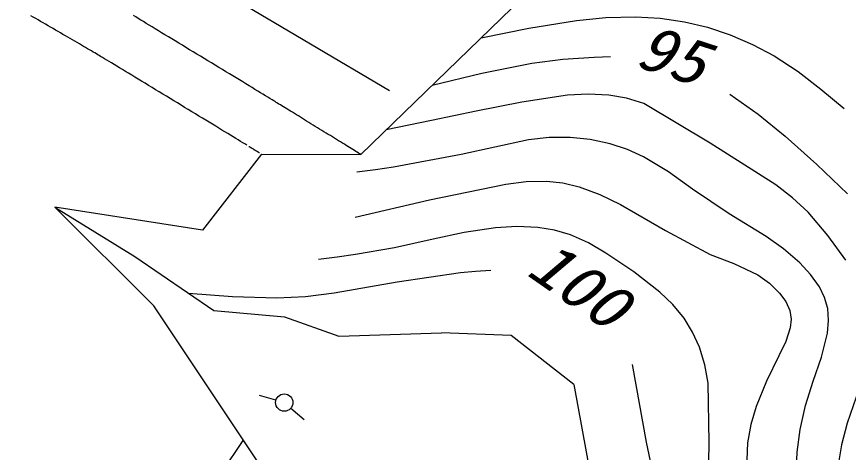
# Model space of a CAD drawing. Units: millimetres, scale not verified. Extents: x 40000 to 680000, y 20000 to 380000.
# Drawn here: x 136869 to 160930, y 297475 to 310074 of the extents above; entities that cross this region are included whole.
import ezdxf
from ezdxf.enums import TextEntityAlignment as Align

# ---------------------------------------------------------------- set-up
doc = ezdxf.new("R2010")
doc.units = ezdxf.units.MM
doc.header["$LTSCALE"] = 1000
doc.layers.add('M-BGD', color=7, linetype='Continuous', lineweight=25)
doc.styles.add('ＭＳ ゴシック', font='')
doc.styles.get('ＭＳ ゴシック').set_extended_font_data('MS Gothic')

msp = doc.modelspace()

# ---------------------------------------------------------------- linework, layer by layer
at = {"layer": 'M-BGD'}
for p, q in [((156149, 315128), (146829, 306086)), ((147651, 307924), (136869, 314322)), ((137350, 310061), (137281, 310101)), ((137420, 310021), (137350, 310061)), ((137490, 309979), (137420, 310021)), ((137561, 309938), (137490, 309979)), ((137633, 309896), (137561, 309938)), ((140313, 310064), (140245, 310104)), ((140384, 310021), (140313, 310064)), ((140459, 309976), (140384, 310021)), ((140537, 309929), (140459, 309976)), ((140618, 309880), (140537, 309929)), ((137705, 309855), (137633, 309896)), ((137778, 309813), (137705, 309855)), ((137850, 309770), (137778, 309813)), ((137922, 309728), (137850, 309770)), ((137995, 309686), (137922, 309728)), ((138067, 309644), (137995, 309686)), ((140702, 309829), (140618, 309880)), ((140789, 309776), (140702, 309829)), ((140878, 309722), (140789, 309776)), ((140970, 309667), (140878, 309722)), ((141064, 309610), (140970, 309667)), ((138138, 309603), (138067, 309644)), ((138210, 309561), (138138, 309603)), ((138280, 309520), (138210, 309561)), ((138350, 309479), (138280, 309520)), ((138419, 309439), (138350, 309479)), ((138487, 309400), (138419, 309439)), ((141160, 309552), (141064, 309610)), ((141258, 309493), (141160, 309552)), ((141358, 309432), (141258, 309493)), ((141459, 309371), (141358, 309432)), ((138553, 309361), (138487, 309400)), ((138619, 309322), (138553, 309361)), ((138683, 309285), (138619, 309322)), ((138746, 309248), (138683, 309285)), ((138806, 309213), (138746, 309248)), ((138866, 309178), (138806, 309213)), ((141561, 309309), (141459, 309371)), ((141664, 309246), (141561, 309309)), ((141768, 309183), (141664, 309246)), ((138923, 309145), (138866, 309178)), ((138978, 309112), (138923, 309145)), ((139031, 309081), (138978, 309112)), ((139082, 309051), (139031, 309081)), ((139130, 309023), (139082, 309051)), ((139176, 308995), (139130, 309023)), ((139219, 308970), (139176, 308995)), ((139260, 308946), (139219, 308970)), ((139297, 308924), (139260, 308946)), ((141874, 309119), (141768, 309183)), ((141979, 309055), (141874, 309119)), ((142085, 308991), (141979, 309055)), ((142191, 308927), (142085, 308991)), ((139352, 308890), (139297, 308924)), ((139412, 308855), (139352, 308890)), ((139475, 308817), (139412, 308855)), ((139543, 308776), (139475, 308817)), ((139614, 308734), (139543, 308776)), ((139688, 308689), (139614, 308734)), ((142297, 308862), (142191, 308927)), ((142403, 308798), (142297, 308862)), ((142509, 308734), (142403, 308798)), ((142614, 308670), (142509, 308734)), ((139766, 308642), (139688, 308689)), ((139846, 308593), (139766, 308642)), ((139930, 308542), (139846, 308593)), ((140017, 308490), (139930, 308542)), ((140106, 308436), (140017, 308490)), ((142718, 308607), (142614, 308670)), ((142821, 308544), (142718, 308607)), ((142923, 308482), (142821, 308544)), ((143024, 308420), (142923, 308482)), ((140197, 308381), (140106, 308436)), ((140291, 308324), (140197, 308381)), ((140386, 308266), (140291, 308324)), ((140484, 308207), (140386, 308266)), ((143124, 308360), (143024, 308420)), ((143221, 308300), (143124, 308360)), ((143317, 308242), (143221, 308300)), ((143411, 308185), (143317, 308242)), ((140583, 308147), (140484, 308207)), ((140684, 308086), (140583, 308147)), ((140785, 308025), (140684, 308086)), ((140888, 307962), (140785, 308025)), ((143503, 308129), (143411, 308185)), ((143592, 308075), (143503, 308129)), ((143679, 308022), (143592, 308075)), ((143763, 307971), (143679, 308022)), ((140992, 307899), (140888, 307962)), ((141097, 307836), (140992, 307899)), ((141202, 307772), (141097, 307836)), ((141307, 307708), (141202, 307772)), ((143844, 307922), (143763, 307971)), ((143922, 307874), (143844, 307922)), ((143996, 307829), (143922, 307874)), ((144067, 307786), (143996, 307829)), ((144134, 307745), (144067, 307786)), ((144198, 307706), (144134, 307745)), ((141413, 307644), (141307, 307708)), ((141519, 307579), (141413, 307644)), ((141624, 307515), (141519, 307579)), ((141729, 307451), (141624, 307515)), ((144257, 307670), (144198, 307706)), ((144312, 307636), (144257, 307670)), ((144345, 307616), (144312, 307636)), ((144381, 307594), (144345, 307616)), ((144418, 307571), (144381, 307594)), ((144458, 307547), (144418, 307571)), ((144501, 307521), (144458, 307547)), ((144545, 307494), (144501, 307521)), ((141834, 307388), (141729, 307451)), ((141937, 307325), (141834, 307388)), ((142040, 307262), (141937, 307325)), ((142142, 307200), (142040, 307262)), ((144591, 307465), (144545, 307494)), ((144639, 307436), (144591, 307465)), ((144689, 307405), (144639, 307436)), ((144741, 307374), (144689, 307405)), ((144794, 307341), (144741, 307374)), ((144848, 307308), (144794, 307341)), ((144904, 307274), (144848, 307308)), ((144961, 307239), (144904, 307274)), ((142242, 307139), (142142, 307200)), ((142342, 307079), (142242, 307139)), ((142439, 307020), (142342, 307079)), ((142534, 306962), (142439, 307020)), ((145019, 307203), (144961, 307239)), ((145078, 307167), (145019, 307203)), ((145137, 307130), (145078, 307167)), ((145198, 307093), (145137, 307130)), ((145259, 307055), (145198, 307093)), ((145321, 307017), (145259, 307055)), ((142628, 306905), (142534, 306962)), ((142719, 306849), (142628, 306905)), ((142808, 306795), (142719, 306849)), ((142894, 306743), (142808, 306795)), ((145383, 306979), (145321, 307017)), ((145446, 306940), (145383, 306979)), ((145509, 306901), (145446, 306940)), ((145572, 306863), (145509, 306901)), ((145635, 306824), (145572, 306863)), ((145697, 306785), (145635, 306824)), ((145760, 306747), (145697, 306785)), ((142978, 306692), (142894, 306743)), ((143059, 306643), (142978, 306692)), ((143136, 306596), (143059, 306643)), ((143210, 306551), (143136, 306596)), ((143281, 306507), (143210, 306551)), ((145822, 306709), (145760, 306747)), ((145884, 306670), (145822, 306709)), ((145945, 306633), (145884, 306670)), ((146006, 306595), (145945, 306633)), ((146066, 306558), (146006, 306595)), ((146124, 306522), (146066, 306558)), ((143348, 306467), (143281, 306507)), ((143412, 306428), (143348, 306467)), ((143471, 306392), (143412, 306428)), ((143526, 306359), (143471, 306392)), ((143599, 306314), (143590, 306320)), ((143608, 306309), (143599, 306314)), ((143617, 306303), (143608, 306309)), ((143626, 306297), (143617, 306303)), ((143636, 306291), (143626, 306297)), ((146182, 306486), (146124, 306522)), ((146239, 306451), (146182, 306486)), ((146295, 306417), (146239, 306451)), ((146349, 306383), (146295, 306417)), ((146402, 306351), (146349, 306383)), ((146454, 306319), (146402, 306351)), ((146503, 306288), (146454, 306319)), ((143954, 306095), (142248, 303896)), ((143646, 306285), (143636, 306291)), ((143656, 306279), (143646, 306285)), ((143666, 306273), (143656, 306279)), ((143677, 306267), (143666, 306273)), ((143687, 306260), (143677, 306267)), ((143698, 306254), (143687, 306260)), ((143708, 306247), (143698, 306254)), ((143719, 306241), (143708, 306247)), ((143729, 306234), (143719, 306241)), ((143740, 306227), (143729, 306234)), ((143751, 306221), (143740, 306227)), ((143761, 306214), (143751, 306221)), ((143772, 306208), (143761, 306214)), ((143783, 306201), (143772, 306208)), ((143793, 306195), (143783, 306201)), ((143804, 306188), (143793, 306195)), ((143814, 306182), (143804, 306188)), ((143824, 306176), (143814, 306182)), ((143834, 306169), (143824, 306176)), ((143844, 306163), (143834, 306169)), ((143854, 306157), (143844, 306163)), ((143863, 306152), (143854, 306157)), ((143872, 306146), (143863, 306152)), ((143881, 306140), (143872, 306146)), ((143890, 306135), (143881, 306140)), ((143954, 306095), (146829, 306086)), ((146551, 306258), (146503, 306288)), ((146597, 306230), (146551, 306258)), ((146641, 306203), (146597, 306230)), ((146684, 306176), (146641, 306203)), ((146723, 306152), (146684, 306176)), ((146761, 306128), (146723, 306152)), ((146796, 306107), (146761, 306128)), ((146829, 306086), (146796, 306107)), ((137978, 304569), (140290, 303140)), ((142248, 303896), (137978, 304569)), ((137978, 304569), (140841, 301709)), ((140290, 303140), (142574, 301579)), ((148308, 290523), (140841, 301709)), ((142574, 301579), (144617, 301397)), ((144617, 301397), (146188, 300833)), ((146188, 300833), (149160, 300931)), ((151173, 300855), (149160, 300931)), ((152990, 299439), (151173, 300855)), ((152990, 299439), (153552, 296382)), ((144372, 298983), (143891, 299121)), ((144802, 298752), (145183, 298427)), ((141863, 295484), (143420, 297821))]:
    msp.add_line(p, q, dxfattribs=at)
for points in [[(150309, 309463), (151683, 309745), (153063, 309966), (153916, 310046), (154776, 310067), (155486, 310027), (156190, 309927), (156855, 309770), (157514, 309551), (158161, 309273), (158781, 308941), (159475, 308486), (160133, 307981), (160474, 307701), (160813, 307418)], [(148892, 308088), (150329, 308436), (151773, 308724), (152672, 308845), (153575, 308906), (153813, 308913), (154050, 308918)], [(160859, 303037), (160332, 303749), (159764, 304416), (159318, 304834), (158831, 305207), (156936, 306414), (155013, 307567), (154513, 307713), (154002, 307801), (153407, 307831), (152809, 307802), (151486, 307602), (150164, 307342), (148866, 307074), (147563, 306799)], [(157501, 307834), (158318, 307251), (159101, 306618), (160016, 305799), (160909, 304952)], [(159423, 296829), (159449, 297484), (159535, 298139), (159691, 298830), (159913, 299532), (160150, 300226), (160323, 300918), (160358, 301284), (160332, 301639), (160244, 301955), (160096, 302259), (159839, 302621), (159524, 302958), (159053, 303364), (158556, 303714), (157481, 304371), (156423, 305089), (155727, 305584), (155008, 306022), (154540, 306236), (154036, 306398), (153465, 306517), (152883, 306577), (152279, 306577), (151672, 306516), (149727, 306090), (147772, 305725), (147248, 305649), (146713, 305575)], [(146661, 304278), (148817, 304781), (151018, 305233), (151608, 305307), (152193, 305321), (152672, 305266), (153142, 305152), (153745, 304929), (154342, 304642), (155636, 303887), (156934, 303199), (157616, 302939), (158307, 302607), (158646, 302365), (158939, 302081), (159117, 301835), (159232, 301573), (159271, 301329), (159249, 301079), (159120, 300681), (158920, 300268), (158557, 299535), (158260, 298803), (158108, 298284), (158016, 297753), (157996, 297263)], [(156876, 296068), (156905, 297758), (156874, 299479), (156776, 300004), (156619, 300513), (156424, 300950), (156177, 301353), (155853, 301747), (155479, 302105), (154721, 302691), (153915, 303237), (153413, 303532), (152893, 303768), (152427, 303903), (151943, 303979), (151339, 304005), (150722, 303970), (149818, 303836), (148920, 303641), (147802, 303387), (146674, 303192), (146141, 303120), (145606, 303052)], [(141845, 302077), (143117, 301981), (144394, 301945), (145228, 301984), (146058, 302083), (147878, 302410), (149707, 302677), (150145, 302711), (150584, 302739)], [(161659, 300293), (161247, 299317), (160892, 298317), (160730, 297693), (160627, 297055), (160590, 296417), (160613, 295763), (160699, 295082), (160846, 294400), (161065, 293688), (161340, 292999), (161729, 292207), (162172, 291444), (162824, 290463), (163525, 289517), (164093, 288795), (164670, 288080)], [(154677, 300015), (155085, 297770), (155554, 295525), (155738, 295010), (155978, 294518), (156360, 293906), (156793, 293327), (157477, 292520), (158191, 291743)]]:
    msp.add_lwpolyline(points, dxfattribs=at)
msp.add_circle((144612, 298915), 250, dxfattribs=at)

# ---------------------------------------------------------------- texts
at = {"layer": 'M-BGD', "style": 'ＭＳ ゴシック', "oblique": 15, "width": 1.1}
for s, rotation, p in [('95', 341.985, (154582, 308283)), ('100', 325.185, (151331, 302321))]:
    msp.add_text(s, height=1320, rotation=rotation, dxfattribs=at).set_placement(p, align=Align.BOTTOM_LEFT)

doc.saveas('drawing.dxf')
